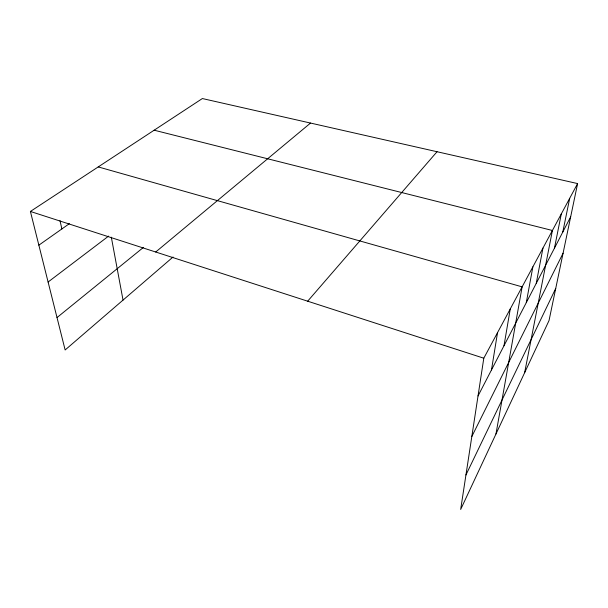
<?xml version="1.0" encoding="UTF-8"?>
<svg xmlns="http://www.w3.org/2000/svg" width="608" height="608" viewBox="0 0 608 608"><rect width="100%" height="100%" fill="white"/><g stroke="black" fill="none" stroke-linecap="round" stroke-linejoin="round"><path stroke-width="0.91" d="M577.6 183.578L483.801 358.203L460.666 509.451L549.032 320.553L577.6 183.578L202.365 98.549L30.4 211.455L65.14 349.965L173.037 257.024M491.477 369.953L497.526 332.644M503.994 345.747L510.272 308.925M495.961 433.998L522.128 286.854L98.23 166.919M526.285 302.647L532.874 266.836M536.241 283.381L542.952 248.087M524.628 372.712L552.406 230.485L154.158 130.203M554.45 248.178L561.298 213.925M562.788 232.051L569.688 198.314M465.941 474.97L555.735 288.405M471.823 436.514L563.076 253.202M478.025 395.96L570.669 216.805M307.671 301.196L437.038 151.726M155.701 252.008L310.536 123.059M57.015 317.566L143.496 247.357M48.1 282.013L108.612 236.102M38.859 245.168L69.38 223.653M30.4 211.455L483.801 358.203M59.994 220.643L61.879 228.942M111.317 237.181L123.036 300.094"/></g></svg>
